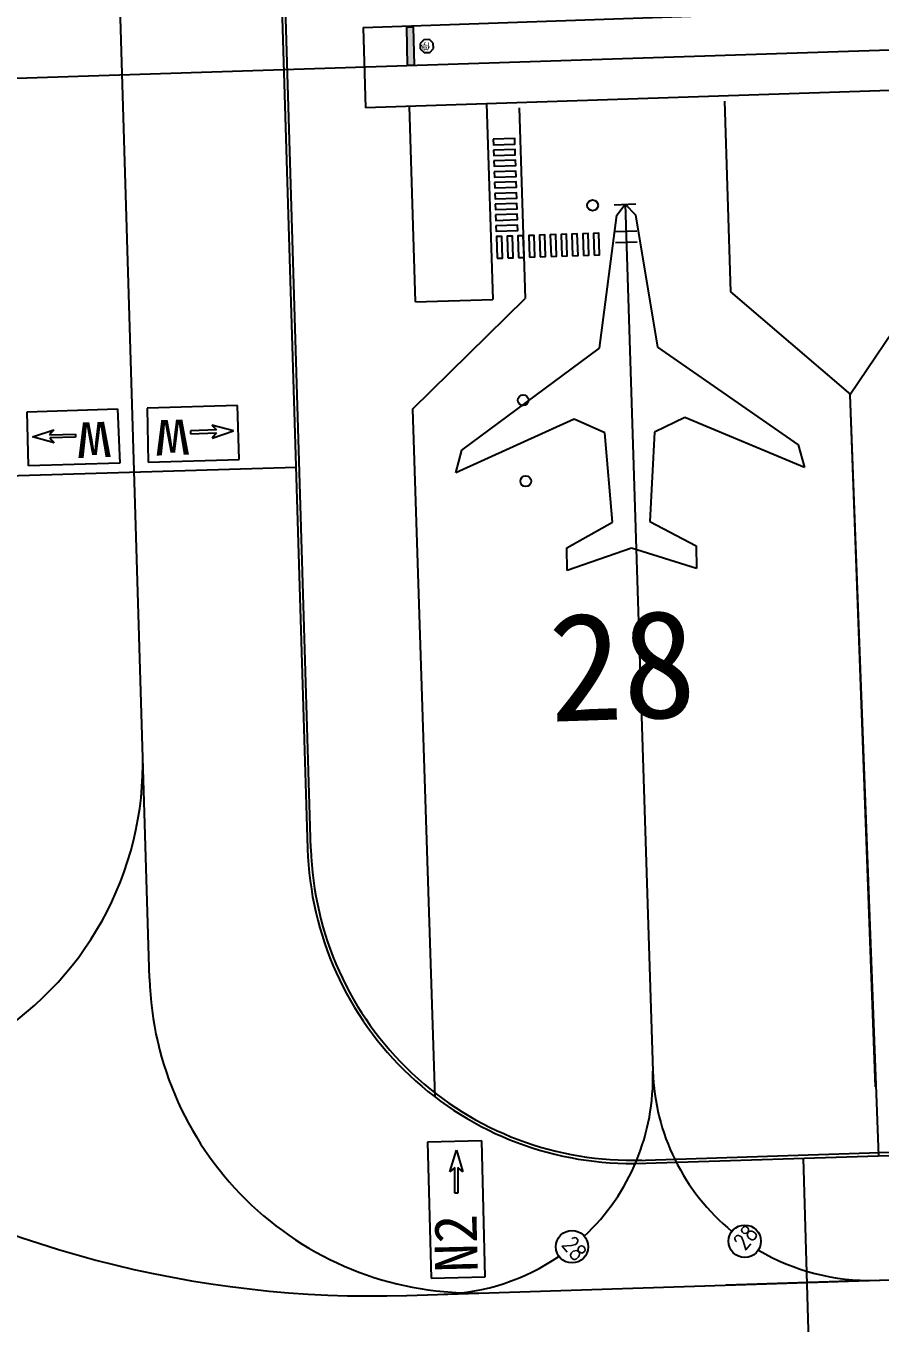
# Model space of a CAD drawing. Extents: x 71210 to 87171, y -11349 to 219.
# Drawn here: x 74788 to 75579, y -5917 to -4717 of the extents above; entities that cross this region are included whole.
import ezdxf

# ---------------------------------------------------------------- set-up
doc = ezdxf.new("R2010")
doc.units = 0
doc.layers.add('建築', color=7, linetype='Continuous')
doc.styles.add('TC_T1', font='romanc.shx', dxfattribs={"width": 0.8, "bigfont": '@chineset.shx'})
doc.styles.add('細明體', font='')
doc.styles.get('細明體').set_extended_font_data('細明體')

msp = doc.modelspace()

# ---------------------------------------------------------------- hatches: boundary and pattern name
at = {"layer": '建築', "ltscale": 1000}
msp.add_hatch(color=256, dxfattribs=at).paths.add_polyline_path([(75140.8, -4718.3), (75146.8, -4718.1), (75147.7, -4753.7), (75141.7, -4753.9)])

# ---------------------------------------------------------------- linework, layer by layer
msp.add_line((75148.9, -4972.5, -12.7), (75143.5, -4791.4, -12.7))
for p, q in [((74902.7, -5598.2, -12.7), (74861.7, -4239.4, -12.7)), ((75049.2, -5478.4, -12.7), (75011.6, -4234.9, -12.7)), ((75052.2, -5478.3, -12.7), (75014.6, -4234.8, -12.7)), ((74576.1, -4772.4, -12.7), (78806.8, -4633.9, -12.7)), ((75100.5, -4718.8, -12.7), (75502.1, -4705, -12.7)), ((75100.5, -4718.8, -12.7), (75102.7, -4792.9, -12.7)), ((75140.8, -4718.3, -12.7), (75146.8, -4718.1, -12.7)), ((75141.7, -4753.9, -12.7), (75140.8, -4718.3, -12.7)), ((75146.8, -4718.1, -12.7), (75147.7, -4753.7, -12.7)), ((75156.8, -4730, -12.7), (75153.3, -4733.6, -12.7)), ((75153.3, -4733.6, -12.7), (75153.4, -4738.6, -12.7)), ((75161.8, -4729.8, -12.7), (75156.8, -4730, -12.7)), ((75165.4, -4733.3, -12.7), (75161.8, -4729.8, -12.7)), ((75162.1, -4741.9, -12.7), (75165.5, -4738.3, -12.7)), ((75165.5, -4738.3, -12.7), (75165.4, -4733.3, -12.7)), ((75153.4, -4738.6, -12.7), (75157.1, -4742, -12.7)), ((75157.1, -4742, -12.7), (75162.1, -4741.9, -12.7)), ((75147.7, -4753.7, -12.7), (75141.7, -4753.9, -12.7)), ((75849.4, -4768.5, -12.7), (75102.7, -4792.9, -12.7)), ((75214.8, -4789, -12.7), (75220.6, -4970.2, -12.7)), ((75244.9, -4793, -12.7), (75250.6, -4969.2, -12.7)), ((75434.8, -4786.9, -12.7), (75440.5, -4963.1, -12.7)), ((75332.9, -4882.6, -12.7), (75352.9, -4881.9, -12.7)), ((75335.4, -4892.2, -12.7), (75342.9, -4882.2, -12.7)), ((75342.9, -4882.2, -12.7), (75368.6, -5683.8, -12.7)), ((75342.9, -4882.2, -12.7), (75352.7, -4891.9, -12.7)), ((75319.2, -5015.3, -12.7), (75335.4, -4892.2, -12.7)), ((75352.7, -4891.9, -12.7), (75372.8, -5014.4, -12.7)), ((75333.7, -4907.5, -12.7), (75353.7, -4906.9, -12.7)), ((75334, -4917.5, -12.7), (75354, -4916.9, -12.7)), ((75550.9, -5058.3, -12.7), (75652.6, -4907.8, -12.7)), ((75440.5, -4963.1, -12.7), (75551.7, -5058.1, -12.7)), ((75146.3, -5071.6, -12.7), (75250.6, -4969.2, -12.7)), ((75148.9, -4972.5, -12.7), (75220.6, -4970.2, -12.7)), ((75191.7, -5109.6, -12.7), (75319.2, -5015.3, -12.7)), ((75372.8, -5014.4, -12.7), (75503.1, -5104.8, -12.7)), ((75550.9, -5058.3, -12.7), (75574.4, -5698.5, -12.7)), ((75550.9, -5058.3, -12.7), (75577.5, -5762.1, -12.7)), ((75550.9, -5058.3, -12.7), (75550.9, -5058.3, -12.7)), ((74789.4, -5074.1, -12.7), (74873, -5071.5, -12.7)), ((74790.9, -5124, -12.7), (74789.4, -5074.1, -12.7)), ((74873, -5071.5, -12.7), (74875.2, -5121.5, -12.7)), ((74984.2, -5068.2, -12.7), (74900.6, -5070.7, -12.7)), ((74900.6, -5070.7, -12.7), (74901.4, -5120.7, -12.7)), ((74985.7, -5118.2, -12.7), (74984.2, -5068.2, -12.7)), ((75146.3, -5071.6, -12.7), (75166.8, -5707.7, -12.7)), ((75295.7, -5081.1, -12.7), (75186.4, -5130.7, -12.7)), ((75324.2, -5093.6, -12.7), (75295.7, -5081.1, -12.7)), ((75398.3, -5079.5, -12.7), (75370.2, -5092.9, -12.7)), ((75509.1, -5125.7, -12.7), (75398.3, -5079.5, -12.7)), ((74794.4, -5097.4, -12.7), (74814.2, -5090.8, -12.7)), ((74814.5, -5102.8, -12.7), (74794.4, -5097.4, -12.7)), ((74814.2, -5090.8, -12.7), (74810.3, -5095.5, -12.7)), ((74810.3, -5095.5, -12.7), (74834.3, -5094.8, -12.7)), ((74834.4, -5097.6, -12.7), (74810.4, -5098.3, -12.7)), ((74834.3, -5094.8, -12.7), (74834.3, -5096.2, -12.7)), ((74834.3, -5096.2, -12.7), (74834.4, -5097.6, -12.7)), ((74964.7, -5090.9, -12.7), (74940.6, -5091.6, -12.7)), ((74940.6, -5091.6, -12.7), (74940.7, -5093, -12.7)), ((74940.7, -5093, -12.7), (74940.7, -5094.4, -12.7)), ((74940.7, -5094.4, -12.7), (74964.7, -5093.6, -12.7)), ((74980.6, -5091.8, -12.7), (74960.5, -5086.4, -12.7)), ((74960.5, -5086.4, -12.7), (74964.7, -5090.9, -12.7)), ((74960.9, -5098.4, -12.7), (74980.6, -5091.8, -12.7)), ((74964.7, -5093.6, -12.7), (74960.9, -5098.4, -12.7)), ((75331.2, -5176.2, -12.7), (75324.2, -5093.6, -12.7)), ((75370.2, -5092.9, -12.7), (75365.7, -5175.7, -12.7)), ((74810.4, -5098.3, -12.7), (74814.5, -5102.8, -12.7)), ((75186.4, -5130.7, -12.7), (75191.7, -5109.6, -12.7)), ((75503.1, -5104.8, -12.7), (75509.1, -5125.7, -12.7)), ((74875.2, -5121.5, -12.7), (74790.9, -5124, -12.7)), ((74901.4, -5120.7, -12.7), (74985.7, -5118.2, -12.7)), ((74738.6, -5134.4, -12.7), (75038.5, -5125.4, -12.7)), ((75288.9, -5200, -12.7), (75331.2, -5176.2, -12.7)), ((75365.7, -5175.7, -12.7), (75408.7, -5198.1, -12.7)), ((75289.3, -5220.8, -12.7), (75288.9, -5200, -12.7)), ((75348.9, -5200.4, -12.7), (75289.3, -5220.8, -12.7)), ((75409, -5218.9, -12.7), (75348.9, -5200.4, -12.7)), ((75408.7, -5198.1, -12.7), (75409, -5218.9, -12.7)), ((75352.3, -5766.4, -12.7), (78219.6, -5674.2, -12.7)), ((75352.4, -5769.4, -12.7), (78219.7, -5677.2, -12.7)), ((75210.2, -5748.5, -12.7), (75160.2, -5749.7, -12.7)), ((75160.2, -5749.7, -12.7), (75163.5, -5875.3, -12.7)), ((75180.7, -5776.9, -12.7), (75186.8, -5756.9, -12.7)), ((75186.8, -5756.9, -12.7), (75192.7, -5776.9, -12.7)), ((75213.5, -5874, -12.7), (75210.2, -5748.5, -12.7)), ((75514.9, -5994.3, -12.7), (75508, -5764.4, -12.7)), ((75140.8, -5891.3, -12.7), (78804, -5773.4, -12.7)), ((75185.4, -5772.9, -12.7), (75180.7, -5776.9, -12.7)), ((75185.3, -5796.9, -12.7), (75185.4, -5772.9, -12.7)), ((75188.2, -5772.9, -12.7), (75188.1, -5796.9, -12.7)), ((75192.7, -5776.9, -12.7), (75188.2, -5772.9, -12.7)), ((75569.8, -5877.6, -12.7), (78803.3, -5773.6, -12.7)), ((75186.7, -5796.9, -12.7), (75185.3, -5796.9, -12.7)), ((75188.1, -5796.9, -12.7), (75186.7, -5796.9, -12.7)), ((75163.5, -5875.3, -12.7), (75213.5, -5874, -12.7)), ((75569.8, -5877.6, -12.7), (75436.6, -5881.9, -12.7))]:
    msp.add_line(p, q, dxfattribs=at)
at = {"layer": '建築', "linetype": 'Continuous', "elevation": -12.7}
for points in [[(75220.9, -4822.1), (75221, -4827.1), (75241, -4826.5), (75240.9, -4821.5)], [(75221.2, -4832.1), (75221.3, -4837.1), (75241.3, -4836.5), (75241.2, -4831.5)], [(75221.5, -4842.1), (75221.7, -4847.1), (75241.7, -4846.5), (75241.5, -4841.5)], [(75221.8, -4852.1), (75222, -4857.1), (75242, -4856.5), (75241.8, -4851.5)], [(75222.2, -4862.1), (75222.3, -4867.1), (75242.3, -4866.5), (75242.1, -4861.5)], [(75222.5, -4872.1), (75222.6, -4877.1), (75242.6, -4876.5), (75242.5, -4871.5)], [(75222.8, -4882.1), (75223, -4887.1), (75242.9, -4886.4), (75242.8, -4881.5)], [(75223.1, -4892.1), (75223.3, -4897.1), (75243.3, -4896.4), (75243.1, -4891.4)], [(75223.4, -4902.1), (75223.6, -4907.1), (75243.6, -4906.4), (75243.4, -4901.4)], [(75224.4, -4932.1), (75229.4, -4931.9), (75228.8, -4911.9), (75223.8, -4912.1)], [(75234.4, -4931.7), (75239.4, -4931.6), (75238.8, -4911.6), (75233.8, -4911.8)], [(75244.4, -4931.4), (75249.4, -4931.3), (75248.7, -4911.3), (75243.7, -4911.4)], [(75254.4, -4931.1), (75259.4, -4930.9), (75258.7, -4911), (75253.7, -4911.1)], [(75264.4, -4930.8), (75269.4, -4930.6), (75268.7, -4910.6), (75263.7, -4910.8)], [(75274.4, -4930.5), (75279.4, -4930.3), (75278.7, -4910.3), (75273.7, -4910.5)], [(75284.4, -4930.1), (75289.4, -4930), (75288.7, -4910), (75283.7, -4910.1)], [(75294.4, -4929.8), (75299.4, -4929.7), (75298.7, -4909.7), (75293.7, -4909.8)], [(75304.4, -4929.5), (75309.4, -4929.3), (75308.7, -4909.3), (75303.7, -4909.5)], [(75314.4, -4929.2), (75319.4, -4929), (75318.7, -4909), (75313.7, -4909.2)]]:
    msp.add_lwpolyline(points, close=True, dxfattribs=at)
at = {"layer": '建築', "ltscale": 1000}
for centre, radius in [((75312.9, -4883.2, -12.7), 5), ((75248.6, -5063.4, -12.7), 5), ((75251, -5138.3, -12.7), 5), ((75453.7, -5841.2, -12.7), 15), ((75293.8, -5846.3, -12.7), 15)]:
    msp.add_circle(centre, radius, dxfattribs=at)
for centre, radius, start, end in [((74596.6, -5399.2, -12.7), 300, 238.5677, 1.7282), ((75349, -5469.3, -12.7), 300, 181.7282, 271.8419), ((75349, -5469.3, -12.7), 297, 181.7282, 271.8419), ((75202.6, -5589.1, -12.7), 300, 181.7282, 271.8419), ((75168.7, -5690.2, -12.7), 200, 313.0098, 1.8419), ((75568.5, -5677.4, -12.7), 200, 181.8419, 230.6738), ((75108.6, -4891.8, -12.7), 1000, 238.5677, 271.8419), ((75568.5, -5677.4, -12.7), 200, 239.2702, 271.8421), ((75168.7, -5690.2, -12.7), 200, 271.8419, 304.4134)]:
    msp.add_arc(centre, radius, start, end, dxfattribs=at)

# ---------------------------------------------------------------- texts
for s, height, rotation, style, p in [('停', 6, 91.7427, 'TC_T1', (75162.2, -4740.2, -12.7)), ('w', 44.2, 181.5495, '細明體', (74938.5, -5081.1, -12.7)), ('28', 100, 1.9297, '細明體', (75273.9, -5360.8, 24.8)), ('N2', 39.47, 91.332, '細明體', (75206.6, -5869.6, -12.7))]:
    msp.add_text(s, height=height, rotation=rotation, dxfattribs=dict(at, style=style)).set_placement(p)
at = {"layer": '建築', "ltscale": 1000, "style": '細明體', "text_generation_flag": 2}
msp.add_text('w', height=44.2, rotation=181.907, dxfattribs=at).set_placement((74835.8, -5084.2, -12.7))
at = {"layer": '建築', "ltscale": 1000, "style": 'TC_T1', "width": 0.8}
for rotation, p in [(51.0411, (75453.7, -5850.4, -12.7)), (309.6131, (75283.6, -5844.6, -12.7))]:
    msp.add_text('28', height=15, rotation=rotation, dxfattribs=at).set_placement(p)

doc.saveas('drawing.dxf')
